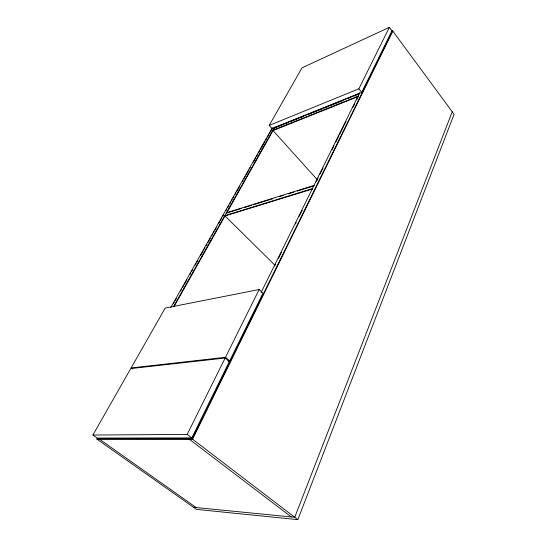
<?xml version="1.0" encoding="UTF-8"?>
<svg xmlns="http://www.w3.org/2000/svg" width="547" height="547" viewBox="0 0 547 547"><rect width="100%" height="100%" fill="white"/><g stroke="black" fill="none" stroke-linecap="round" stroke-linejoin="round"><path stroke-width="0.82" d="M297.835 519.65L192.161 438.879L96.573 438.892L196.482 509.387L297.835 519.65L454.099 114.296L392.575 30.803L391.112 31.473M452.246 111.779L294.737 517.284L193.522 507.301M392.808 31.117L192.571 439.2L96.963 439.173M191.799 437.908L229.316 361.608L225.145 358.018L130.74 368.582L92.901 435.036L97.188 438.058L191.799 437.908L187.211 434.4L92.901 435.036M227.983 361.075L229.672 360.89L262.977 293.165L259.155 289.534L165.208 308.064L131.102 367.953L132.415 368.979M361.711 92.388L391.967 30.864L389.375 27.35L301.992 67.855L269.213 125.413L272.009 128.524L361.711 92.388L358.853 88.812L389.375 27.35M192.161 438.879L392.575 30.803M261.076 292.577L359.769 92.655M274.649 266.081L275.401 264.55M278.423 258.423L281.445 252.297M295.428 223.955L296.18 222.424M299.202 216.297L302.224 210.171M316.207 181.83L318.094 177.994M319.981 174.165L323.003 168.038M332.077 149.652L333.964 145.823M335.851 141.994L338.873 135.868M339.632 134.336L346.053 121.318M352.856 107.527L354.743 103.698M356.63 99.869L358.524 96.04M187.211 434.4L225.145 358.018M131.102 367.953L225.501 357.3L259.155 289.534M173.556 306.566L274.43 127.396M173.884 306.84L224.913 216.14M226.588 213.166L273.008 130.644M274.266 128.415L275.1 126.931M170.835 307.435L272.372 127.69M173.42 303.722L174.261 302.231M175.102 300.747L176.36 298.512M180.558 291.072L181.399 289.582M182.664 287.346L183.505 285.862M184.339 284.372L186.862 279.907M189.802 274.697L190.643 273.206M191.484 271.722L192.742 269.486M195.265 265.022L196.106 263.531M196.947 262.047L197.788 260.557M200.728 255.346L203.245 250.882M204.086 249.391L204.927 247.907M206.185 245.671L207.026 244.181M207.867 242.697L210.39 238.232M211.648 235.996L212.489 234.506M213.33 233.022L214.171 231.531M215.012 230.041L216.27 227.812M218.793 223.347L219.634 221.856M220.468 220.366L221.733 218.137M222.574 216.646L223.415 215.156M225.932 210.691L226.773 209.207M227.614 207.716L228.872 205.481M229.713 203.997L230.554 202.506M231.395 201.016L232.236 199.532M233.077 198.041L233.918 196.551M235.176 194.322L236.017 192.831M236.858 191.341L239.374 186.876M242.314 181.666L243.155 180.182M243.996 178.691L245.261 176.462M246.095 174.972L248.618 170.507M249.459 169.016L250.3 167.526M253.24 162.322L255.764 157.851M256.598 156.367L257.863 154.131M258.704 152.647L259.545 151.157M260.379 149.666L265.001 141.482M265.842 139.991L266.683 138.507M267.524 137.017L268.782 134.781M269.623 133.297L272.146 128.832M269.213 125.413L358.853 88.812M277.582 126.856L274.43 128.128L274.17 127.848L359.317 93.564L359.577 93.893M279.155 126.227L283.1 124.641M284.679 124.005L288.618 122.419M290.197 121.79L298.081 118.617M299.66 117.981L303.599 116.395M308.33 114.494L311.482 113.229M313.848 112.279L317 111.007M318.58 110.378L322.525 108.791M324.097 108.156L328.043 106.569M329.615 105.933L343.024 100.545M347.755 98.645L350.907 97.38M354.059 96.108L356.425 95.157M273.056 130.569L358.292 96.504L358.032 96.183L272.796 130.289L317.479 179.942M241.241 208.53L226.636 213.077L226.349 212.79L313.951 185.46L314.252 185.789M244.482 207.518L251.784 205.248M253.405 204.742L272.878 198.677M279.367 196.653L283.421 195.395M288.29 193.877L293.971 192.106M297.212 191.094L313.438 186.042M225.015 215.962L312.699 188.941L312.399 188.612L224.728 215.675L274.69 264.987M99.055 438.892L196.182 507.561M188.845 438.879L291.271 516.942M225.501 357.3L229.672 360.89"/></g></svg>
